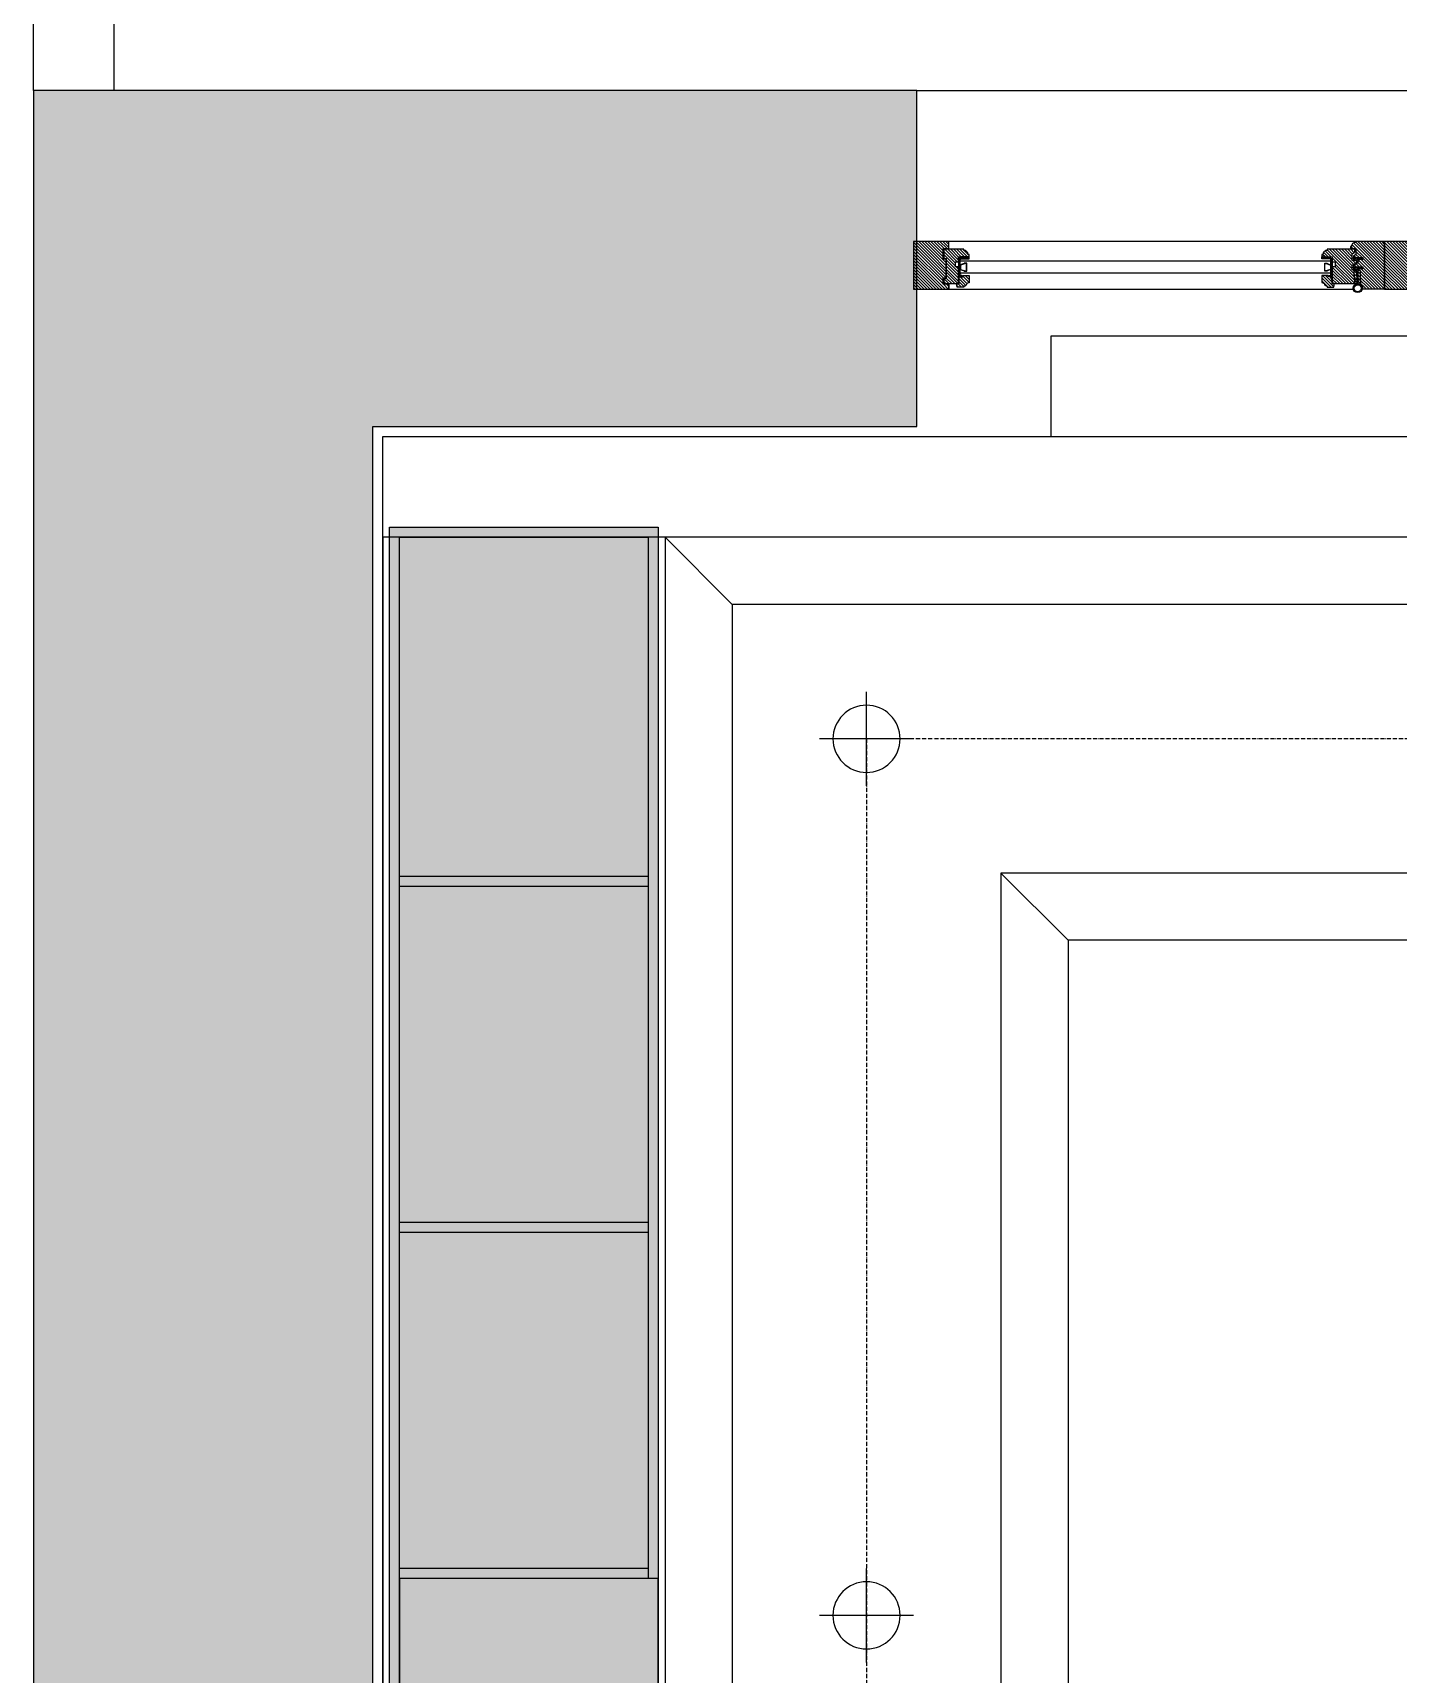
# Model space of a CAD drawing. Header units: millimetres. Extents: x 10553 to 38258, y 46576 to 64025.
# Drawn here: x 25962 to 27994, y 56403 to 58847 of the extents above; entities that cross this region are included whole.
import ezdxf

# ---------------------------------------------------------------- set-up
doc = ezdxf.new("R2010")
doc.units = ezdxf.units.MM
doc.linetypes.add('ACAD_ISO10W100', pattern=[18, 12, -3, 0, -3])
for name, color, linetype in [('ceiling', 232, 'Continuous'), ('floor', 172, 'Continuous'), ('furn', 34, 'Continuous'), ('light', 230, 'Continuous'), ('plaster', 81, 'Continuous'), ('wall', 5, 'Continuous'), ('windows', 7, 'Continuous')]:
    doc.layers.add(name, color=color, linetype=linetype)

# ---------------------------------------------------------------- blocks, each defined once
blk = doc.blocks.new('reee554')
at = {"linetype": 'ByBlock'}
h = blk.add_hatch(color=254, dxfattribs=at)
h.paths.add_polyline_path([(0, 2265), (400, 2265), (400, -2265), (0, -2265)])
h.paths.add_polyline_path([(400, 700), (15, 700), (15, -700), (400, -700)], flags=17)
at = {"linetype": 'ByBlock', "true_color": 0xb5b5b5}
blk.add_hatch(color=253, dxfattribs=at).paths.add_polyline_path([(400, 700), (15, 700), (15, -700), (400, -700)])
at = {"layer": 'furn', "color": 34}
for p, q in [((385, 1745), (15, 1745)), ((385, 1730), (15, 1730)), ((385, 1230), (15, 1230)), ((385, 1215), (15, 1215)), ((385, 715), (15, 715)), ((400, 700), (15, 700))]:
    blk.add_line(p, q, dxfattribs=at)
for points in [[(0, 2265), (400, 2265), (400, -2265), (0, -2265)], [(400, 700), (15, 700), (15, -700), (400, -700)]]:
    blk.add_lwpolyline(points, close=True, dxfattribs=at)
blk.add_lwpolyline([(385, -700), (385, -2250), (15, -2250), (15, 2250), (385, 2250), (385, 700)], dxfattribs=at)
blk = doc.blocks.new('downlight')
at = {"color": 0}
for p, q in [((0, 10.5), (0, -10.5)), ((-10.5, 0), (10.5, 0))]:
    blk.add_line(p, q, dxfattribs=at)
blk.add_circle((0, 0), 7.5, dxfattribs=at)
blk = doc.blocks.new('Joint-K7335')
at = {"layer": 'windows', "color": 7}
for points in [[(3.9, 10.7, -0.206505), (4.5, 11.8, -0.277528), (4.6, 11.7), (4.7, 11.5, 0.626267), (5.4, 11.5, 0.131441), (5.5, 11.7), (5.5, 18, 0.509109), (4.6, 18.4, -0.294424), (2, 18.3, 0.173488), (1.3, 18.5), (0, 18.5), (0, 2.1, 0.415334), (1.2, 0.9, 0.048115), (1.5, 0.9, 0.113375), (1.5, 1), (4, 2.8, 0.235966), (4, 2.9), (4, 3.3, 0.247659), (4, 3.4, 0.287937), (3.6, 3.4), (1.8, 2.3, -0.576722), (1.5, 2.5), (1.5, 3.3, -0.235966), (1.6, 3.5), (4, 5.3, 0.235966), (4, 5.3), (4, 5.7, 0.247659), (4, 5.8, 0.287937), (3.6, 5.8), (1.8, 4.8, -0.576722), (1.5, 5), (1.5, 6.3, -0.384094), (2.6, 7.5, -0.021813), (2.7, 7.5), (6.5, 7.5), (6.5, 7.6, 0.333043), (5.7, 8.5, -0.293245), (5.3, 8.9, 0.008528), (5.2, 9.3, 0.265517), (5, 9.5, 0.023748), (4.8, 9.5, -0.356149), (3.9, 10.7, -0.356149)], [(3.2, 10.8, 0.355005), (4.6, 8.8, -0.567624), (4.7, 8.8, -0.24708), (4.4, 8.7), (2.2, 9, -0.351704), (1.2, 10.1), (1.2, 12.9, -0.414214), (1.5, 13.2), (1.6, 13.2, 0.277073), (1.9, 13.4), (3.7, 16.8, -0.041112), (3.8, 17), (4.1, 17.7, -0.50666), (4.6, 17.7, -0.2771), (4.6, 17.5), (4.6, 13.3, 0.213422), (4.7, 13.1, -0.886227), (4.4, 12.6, 0.250571), (3.2, 10.8)]]:
    blk.add_lwpolyline(points, format="xyb", dxfattribs=at)
blk.add_lwpolyline([(1.6, 17.8, 0.632714), (1, 17.6), (1, 14.2, 0.78091), (1.6, 14.1), (3.2, 17.1, -0.117333), (3.3, 17.2, 1.218085), (3, 17.5, -0.285776), (2.7, 17.3, -0.145588)], format="xyb", close=True, dxfattribs=at)

msp = doc.modelspace()

# ---------------------------------------------------------------- hatches: boundary and pattern name
at = {"layer": 'wall', "true_color": 0x6e6e6e}
h = msp.add_hatch(color=8, dxfattribs=at)
h.paths.add_polyline_path([(27277.6, 58760.5), (25962.6, 58760.5), (25962.6, 51320.5), (26462.6, 51320.5), (26462.6, 53150.5), (27277.6, 53150.5), (27277.6, 53560.5), (26467.6, 53560.5), (26467.6, 58260.5), (27277.6, 58260.5)])
h.paths.add_polyline_path([(32122.6, 58760.5), (30077.6, 58760.5), (30077.6, 58260.5), (32122.6, 58260.5)])
h.paths.add_polyline_path([(35517.6, 58760.5), (33582.6, 58760.5), (33582.6, 58260.5), (35517.6, 58260.5)])
h.paths.add_polyline_path([(37317.6, 58760.5), (38257.6, 58760.5), (38257.6, 52285.5), (37737.6, 52285.5), (37737.6, 53175.5), (34667.6, 53175.5), (34667.6, 53575.5), (34917.6, 53575.5), (34917.6, 53560.5), (37717.6, 53560.5), (37717.6, 58260.5), (37317.6, 58260.5)])
h.paths.add_polyline_path([(28207.6, 53560.5), (30372.6, 53560.5), (30372.6, 53575.5), (33737.6, 53575.5), (33737.6, 53175.5), (29462.6, 53175.5), (29462.6, 52970.5), (29062.6, 52970.5), (29062.6, 53150.5), (28207.6, 53150.5)])
h.paths.add_polyline_path([(26462.6, 49820.5), (25961.6, 49820.5), (25961.6, 47460.5), (30397.6, 47460.5), (30397.6, 47945.5), (29462.6, 47945.5), (29462.6, 51975.5), (29062.6, 51975.5), (29062.6, 47960.5), (26462.6, 47960.5)])
h.paths.add_polyline_path([(37752.6, 49405.5), (38257.6, 49405.5), (38257.6, 47460.5), (32187.6, 47460.5), (32187.6, 47945.5), (32462.6, 47945.5), (32562.6, 47945.5), (32562.6, 47985.5), (37752.6, 47985.5)])
h.paths.add_polyline_path([(38257.6, 51300.5), (37737.6, 51300.5), (37737.6, 51140.5), (37752.6, 51140.5), (37752.6, 50890.5), (38257.6, 50890.5)])
h.paths.add_polyline_path([(36902, 53269.6), (36902, 53466.2), (36460.9, 53466.2), (36460.9, 53269.6)], flags=16)
h.paths.add_polyline_path([(36358.6, 53269.6), (36358.6, 53466.2), (35917.6, 53466.2), (35917.6, 53269.6)], flags=16)
at = {"layer": 'windows'}
h = msp.add_hatch(dxfattribs=at)
h.set_pattern_fill('ANSI31', color=4, angle=-90, style=0)
h.set_pattern_definition([(135, (151257.3885, 51383.018), (2.24506403, 2.24506403), [])])
edge = h.paths.add_edge_path()
edge.add_line((27339.7, 58513), (27355.1, 58513))
edge.add_line((27355.1, 58513), (27355.1, 58516.7))
edge.add_line((27355.1, 58516.7), (27353.6, 58516.7))
edge.add_arc((27347.6, 58516.7), 6, 360, 450)
edge.add_line((27347.6, 58522.7), (27347.6, 58524.2))
edge.add_line((27347.6, 58524.2), (27317.6, 58524.2))
edge.add_line((27317.6, 58524.2), (27317.6, 58510.7))
edge.add_line((27317.6, 58510.7), (27321.3, 58510.7))
edge.add_line((27321.3, 58510.7), (27321.3, 58480.7))
edge.add_line((27321.3, 58480.7), (27317.6, 58480.7))
edge.add_line((27317.6, 58480.7), (27317.6, 58473.2))
edge.add_line((27317.6, 58473.2), (27339.7, 58473.2))
edge.add_line((27339.7, 58473.2), (27339.7, 58498))
edge.add_line((27339.7, 58498), (27335.2, 58498))
edge.add_line((27335.2, 58498), (27335.2, 58505.5))
edge.add_line((27335.2, 58505.5), (27339.7, 58505.5))
edge.add_line((27339.7, 58505.5), (27339.7, 58513))
h.paths.add_polyline_path([(27325.1, 58525.2), (27325.1, 58536), (27272.6, 58536), (27272.6, 58465), (27325.1, 58465), (27325.1, 58472.2), (27316.6, 58472.2), (27316.6, 58481.7), (27321.3, 58481.7), (27321.3, 58509.7), (27316.6, 58509.7), (27316.6, 58525.2)])
edge = h.paths.add_edge_path()
edge.add_line((27340.5, 58483.5), (27345.7, 58483.5))
edge.add_line((27345.7, 58483.5), (27345.7, 58485))
edge.add_line((27345.7, 58485), (27355.1, 58485))
edge.add_line((27355.1, 58485), (27355.1, 58474.5))
edge.add_arc((27355, 58470.6), 3.87, 88.7048, 161.2792)
edge.add_arc((27347.7, 58473.1), 3.87, 268.7048, 341.2792, ccw=False)
edge.add_line((27347.6, 58469.3), (27347.6, 58468))
edge.add_line((27347.6, 58468), (27337.3, 58468))
edge.add_line((27337.3, 58468), (27336.3, 58473))
edge.add_line((27336.3, 58473), (27340.5, 58473))
edge.add_line((27340.5, 58473), (27340.5, 58483.5))
h = msp.add_hatch(dxfattribs=at)
h.set_pattern_fill('ANSI31', color=4, angle=-90, style=0)
h.set_pattern_definition([(135, (150986.1385, 51383.018), (2.24506403, 2.24506403), [])])
edge = h.paths.add_edge_path()
edge.add_line((27931.8, 58507.7), (27925.5, 58507.7))
edge.add_line((27925.5, 58507.7), (27925.5, 58517.5))
edge.add_line((27925.5, 58517.5), (27928.5, 58519.2))
edge.add_arc((27927.7, 58520.5), 1.5, 300.1137, 360)
edge.add_line((27929.2, 58520.5), (27929.2, 58523.9))
edge.add_line((27929.2, 58523.9), (27928.8, 58524.2))
edge.add_line((27928.8, 58524.2), (27888, 58524.2))
edge.add_line((27888, 58524.2), (27888, 58522.7))
edge.add_arc((27888, 58516.7), 6, 90, 180)
edge.add_line((27882, 58516.7), (27880.5, 58516.7))
edge.add_line((27880.5, 58516.7), (27880.5, 58513))
edge.add_line((27880.5, 58513), (27895.8, 58513))
edge.add_line((27895.8, 58513), (27895.8, 58505.5))
edge.add_line((27895.8, 58505.5), (27900.3, 58505.5))
edge.add_line((27900.3, 58505.5), (27900.3, 58498))
edge.add_line((27900.3, 58498), (27895.8, 58498))
edge.add_line((27895.8, 58498), (27895.8, 58473.2))
edge.add_line((27895.8, 58473.2), (27932.6, 58473.2))
edge.add_line((27932.6, 58473.2), (27933, 58473.6))
edge.add_line((27933, 58473.6), (27932.4, 58493.5))
edge.add_line((27932.4, 58493.5), (27932, 58493.9))
edge.add_line((27932, 58493.9), (27925.5, 58493.9))
edge.add_line((27925.5, 58493.9), (27925.5, 58500.6))
edge.add_line((27925.5, 58500.6), (27932.2, 58504.7))
edge.add_line((27932.2, 58504.7), (27932.2, 58507.4))
edge.add_line((27932.2, 58507.4), (27931.8, 58507.7))
edge = h.paths.add_edge_path()
edge.add_line((27895.1, 58483.7), (27889.8, 58483.7))
edge.add_line((27889.8, 58483.7), (27889.8, 58485.2))
edge.add_line((27889.8, 58485.2), (27880.5, 58485.2))
edge.add_line((27880.5, 58485.2), (27880.5, 58474.7))
edge.add_arc((27880.5, 58470.9), 3.87, 18.7208, 91.2952, ccw=False)
edge.add_arc((27887.9, 58473.3), 3.87, 198.7208, 271.2952)
edge.add_line((27888, 58469.5), (27888, 58468))
edge.add_line((27888, 58468), (27898.3, 58468))
edge.add_line((27898.3, 58468), (27899.2, 58473.2))
edge.add_line((27899.2, 58473.2), (27895.5, 58473.2))
edge.add_line((27895.5, 58473.2), (27895.1, 58483.7))
edge = h.paths.add_edge_path()
edge.add_line((27934.1, 58492.5), (27934.1, 58473.2))
edge.add_arc((27934.1, 58466.5), 6.75, 0, 90, ccw=False)
edge.add_line((27940.8, 58466.5), (27940.8, 58465.5))
edge.add_line((27940.8, 58465.5), (27973.8, 58465.5))
edge.add_line((27973.8, 58465.5), (27973.8, 58536))
edge.add_line((27973.8, 58536), (27930.3, 58536))
edge.add_line((27930.3, 58536), (27930.3, 58534.5))
edge.add_arc((27930.3, 58528.5), 6, 90, 180)
edge.add_line((27924.3, 58528.5), (27922.8, 58528.5))
edge.add_line((27922.8, 58528.5), (27922.8, 58525.4))
edge.add_line((27922.8, 58525.4), (27931.1, 58525.4))
edge.add_line((27931.1, 58525.4), (27931.1, 58516.4))
edge.add_line((27931.1, 58516.4), (27927.3, 58514.1))
edge.add_line((27927.3, 58514.1), (27927.3, 58512.2))
edge.add_line((27927.3, 58512.2), (27927.7, 58511.9))
edge.add_line((27927.7, 58511.9), (27941.2, 58511.9))
edge.add_line((27941.2, 58511.9), (27941.2, 58508.9))
edge.add_line((27941.2, 58508.9), (27935.6, 58508.9))
edge.add_line((27935.6, 58508.9), (27935.6, 58506.4))
edge.add_line((27935.6, 58506.4), (27934.1, 58506.4))
edge.add_line((27934.1, 58506.4), (27934.1, 58504.3))
edge.add_line((27934.1, 58504.3), (27927.3, 58500.2))
edge.add_line((27927.3, 58500.2), (27927.3, 58498.4))
edge.add_line((27927.3, 58498.4), (27927.7, 58498))
edge.add_line((27927.7, 58498), (27941.2, 58498))
edge.add_line((27941.2, 58498), (27941.2, 58495))
edge.add_line((27941.2, 58495), (27935.6, 58495))
edge.add_line((27935.6, 58495), (27935.6, 58492.5))
h = msp.add_hatch(dxfattribs=at)
h.set_pattern_fill('ANSI31', color=4, angle=-90, style=0)
h.set_pattern_definition([(135, (151958.6385, 51382.7554), (2.24506403, 2.24506403), [])])
edge = h.paths.add_edge_path()
edge.add_line((28041, 58512.7), (28056.3, 58512.7))
edge.add_line((28056.3, 58512.7), (28056.3, 58516.5))
edge.add_line((28056.3, 58516.5), (28054.8, 58516.5))
edge.add_arc((28048.8, 58516.5), 6, 360, 450)
edge.add_line((28048.8, 58522.5), (28048.8, 58524))
edge.add_line((28048.8, 58524), (28018.8, 58524))
edge.add_line((28018.8, 58524), (28018.8, 58510.5))
edge.add_line((28018.8, 58510.5), (28022.6, 58510.5))
edge.add_line((28022.6, 58510.5), (28022.6, 58480.5))
edge.add_line((28022.6, 58480.5), (28018.8, 58480.5))
edge.add_line((28018.8, 58480.5), (28018.8, 58473))
edge.add_line((28018.8, 58473), (28041, 58473))
edge.add_line((28041, 58473), (28041, 58497.7))
edge.add_line((28041, 58497.7), (28036.5, 58497.7))
edge.add_line((28036.5, 58497.7), (28036.5, 58505.2))
edge.add_line((28036.5, 58505.2), (28041, 58505.2))
edge.add_line((28041, 58505.2), (28041, 58512.7))
h.paths.add_polyline_path([(28026.3, 58525), (28026.3, 58535.7), (27973.8, 58535.7), (27973.8, 58464.7), (28026.3, 58464.7), (28026.3, 58472), (28017.8, 58472), (28017.8, 58481.5), (28022.6, 58481.5), (28022.6, 58509.5), (28017.8, 58509.5), (28017.8, 58525)])
edge = h.paths.add_edge_path()
edge.add_line((28041.7, 58483.2), (28047, 58483.2))
edge.add_line((28047, 58483.2), (28047, 58484.7))
edge.add_line((28047, 58484.7), (28056.3, 58484.7))
edge.add_line((28056.3, 58484.7), (28056.3, 58474.2))
edge.add_arc((28056.2, 58470.4), 3.87, 88.7048, 161.2792)
edge.add_arc((28048.9, 58472.9), 3.87, 268.7048, 341.2792, ccw=False)
edge.add_line((28048.8, 58469), (28048.8, 58467.7))
edge.add_line((28048.8, 58467.7), (28038.5, 58467.7))
edge.add_line((28038.5, 58467.7), (28037.6, 58472.7))
edge.add_line((28037.6, 58472.7), (28041.7, 58472.7))
edge.add_line((28041.7, 58472.7), (28041.7, 58483.2))
at = {"layer": 'windows', "ltscale": 10}
h = msp.add_hatch(dxfattribs=at)
h.set_pattern_fill('BRASS', color=4, scale=0.225, angle=-135, style=0)
h.set_pattern_definition([(315, (25342.8087, 57908.7908), (1.0102788, 1.0102788), []), (315, (25343.3138, 57909.296), (1.0102788, 1.0102788), [0.714375, -0.3571875])])
h.paths.add_polyline_path([(27343.1, 58513), (27343.1, 58510), (27352.1, 58510), (27352.1, 58513)])
h = msp.add_hatch(dxfattribs=at)
h.set_pattern_fill('ANGLE', color=4, scale=0.1125, angle=-135, style=0)
h.set_pattern_definition([(315, (25342.8087, 57908.7908), (0.55565335, 0.55565335), [0.5715, -0.2143125]), (45, (25342.8087, 57908.7908), (-0.55565335, 0.55565335), [0.5715, -0.2143125])])
h.paths.add_polyline_path([(27352.1, 58513), (27352.1, 58510), (27355.1, 58510), (27355.1, 58513)])
h = msp.add_hatch(dxfattribs=at)
h.set_pattern_fill('ANGLE', color=4, scale=0.1125, angle=-135, style=0)
h.set_pattern_definition([(225, (29892.7366, 57908.7908), (-0.55565335, 0.55565335), [0.5715, -0.2143125]), (135, (29892.7366, 57908.7908), (0.55565335, 0.55565335), [0.5715, -0.2143125])])
h.paths.add_polyline_path([(27883.5, 58513), (27883.5, 58510), (27880.5, 58510), (27880.5, 58513)])
h = msp.add_hatch(dxfattribs=at)
h.set_pattern_fill('BRASS', color=4, scale=0.225, angle=-135, style=0)
h.set_pattern_definition([(225, (29892.7366, 57908.7908), (-1.0102788, 1.0102788), []), (225, (29892.2314, 57909.296), (-1.0102788, 1.0102788), [0.714375, -0.3571875])])
h.paths.add_polyline_path([(27892.5, 58513), (27892.5, 58510), (27883.5, 58510), (27883.5, 58513)])
h = msp.add_hatch(dxfattribs=at)
h.set_pattern_fill('ANGLE', color=4, scale=0.1125, angle=-135, style=0)
h.set_pattern_definition([(315, (25342.8087, 57899.0408), (0.55565335, 0.55565335), [0.5715, -0.2143125]), (45, (25342.8087, 57899.0408), (-0.55565335, 0.55565335), [0.5715, -0.2143125])])
edge = h.paths.add_edge_path()
edge.add_line((27339.7, 58485.2), (27342, 58485.2))
edge.add_line((27342, 58485.2), (27342, 58486.7))
edge.add_arc((27340.8, 58486.4), 1.16, 14.793, 165.207)
edge.add_line((27339.7, 58486.7), (27339.7, 58485.2))
h = msp.add_hatch(dxfattribs=at)
h.set_pattern_fill('ANGLE', color=4, scale=0.1125, angle=-135, style=0)
h.set_pattern_definition([(315, (25338.6837, 57899.0408), (0.55565335, 0.55565335), [0.5715, -0.2143125]), (45, (25338.6837, 57899.0408), (-0.55565335, 0.55565335), [0.5715, -0.2143125])])
edge = h.paths.add_edge_path()
edge.add_line((27340.1, 58483.7), (27344.6, 58483.7))
edge.add_arc((27344, 58484.5), 0.938, 306.8699, 413.1301)
edge.add_line((27344.6, 58485.2), (27340.1, 58485.2))
edge.add_arc((27340.6, 58484.5), 0.926, 125.8841, 234.1159)
h = msp.add_hatch(dxfattribs=at)
h.set_pattern_fill('ANGLE', color=4, scale=0.1125, angle=-135, style=0)
h.set_pattern_definition([(225, (29896.8616, 57899.0408), (-0.55565335, 0.55565335), [0.5715, -0.2143125]), (135, (29896.8616, 57899.0408), (0.55565335, 0.55565335), [0.5715, -0.2143125])])
edge = h.paths.add_edge_path()
edge.add_line((27895.5, 58483.7), (27891, 58483.7))
edge.add_arc((27891.5, 58484.5), 0.938, 126.8699, 233.1301, ccw=False)
edge.add_line((27891, 58485.2), (27895.5, 58485.2))
edge.add_arc((27894.9, 58484.5), 0.926, -54.1159, 54.1159, ccw=False)
h = msp.add_hatch(dxfattribs=at)
h.set_pattern_fill('ANGLE', color=4, scale=0.1125, angle=-135, style=0)
h.set_pattern_definition([(225, (29892.7366, 57899.0408), (-0.55565335, 0.55565335), [0.5715, -0.2143125]), (135, (29892.7366, 57899.0408), (0.55565335, 0.55565335), [0.5715, -0.2143125])])
edge = h.paths.add_edge_path()
edge.add_line((27895.8, 58485.2), (27893.6, 58485.2))
edge.add_line((27893.6, 58485.2), (27893.6, 58486.7))
edge.add_arc((27894.7, 58486.4), 1.16, 14.793, 165.207, ccw=False)
edge.add_line((27895.8, 58486.7), (27895.8, 58485.2))

# ---------------------------------------------------------------- linework, layer by layer
for points in [[(25962.6, 58760.5), (25962.6, 61825.5)], [(26082.6, 58760.5), (26082.6, 60205.5)]]:
    msp.add_lwpolyline(points)
at = {"layer": 'ceiling', "linetype": 'ByBlock'}
for p, q in [((27002.6, 57995.5), (26902.6, 58095.5)), ((26902.6, 58095.5), (26902.6, 53575.5)), ((27402.6, 57595.5), (27502.6, 57495.5))]:
    msp.add_line(p, q, dxfattribs=at)
msp.add_lwpolyline([(26482.6, 58245.5), (30257.6, 58245.5), (30257.6, 58095.5), (26482.6, 58095.5), (26482.6, 58245.5)], dxfattribs=at)
for points in [[(30257.6, 58095.5), (26482.6, 58095.5), (26482.6, 53575.5), (30257.6, 53575.5)], [(27002.6, 53675.5), (30157.6, 53675.5), (30157.6, 57995.5), (27002.6, 57995.5)], [(27402.6, 54075.5), (29757.6, 54075.5), (29757.6, 57595.5), (27402.6, 57595.5)]]:
    msp.add_lwpolyline(points, close=True, dxfattribs=at)
at = {"layer": 'ceiling', "color": 233}
msp.add_lwpolyline([(27502.6, 54175.5), (29657.6, 54175.5), (29657.6, 57495.5), (27502.6, 57495.5)], close=True, dxfattribs=at)
at = {"layer": 'floor', "linetype": 'ByBlock'}
msp.add_lwpolyline([(26482.6, 58245.5), (27477.6, 58245.5), (27477.6, 58395.5), (29877.6, 58395.5), (29877.6, 58245.5), (30257.6, 58245.5), (30257.6, 53575.5), (28187.6, 53575.5), (28187.6, 53460.5), (27292.6, 53460.5), (27292.6, 53575.5), (26482.6, 53575.5), (26482.6, 58245.5)], dxfattribs=at)
at = {"layer": 'light', "color": 8, "linetype": 'ACAD_ISO10W100', "ltscale": 0.5}
msp.add_lwpolyline([(27202.6, 53875.5), (29957.6, 53875.5), (29957.6, 57795.5), (27202.6, 57795.5)], close=True, dxfattribs=at)
at = {"layer": 'plaster', "linetype": 'Continuous', "lineweight": 0, "flags": 128}
for points in [[(26482.6, 58245.5), (27477.6, 58245.5), (27477.6, 58395.5), (29877.6, 58395.5), (29877.6, 58245.5), (30272.6, 58245.5)], [(26482.6, 58245.5), (26482.6, 53575.5)]]:
    msp.add_lwpolyline(points, dxfattribs=at)
at = {"layer": 'wall', "color": 4, "linetype": 'ByBlock'}
msp.add_line((27277.6, 58760.5), (30077.6, 58760.5), dxfattribs=at)
at = {"layer": 'wall'}
msp.add_lwpolyline([(27277.6, 58760.5), (25962.6, 58760.5), (25962.6, 51320.5), (26462.6, 51320.5), (26462.6, 53150.5), (27277.6, 53150.5), (27277.6, 53560.5), (26467.6, 53560.5), (26467.6, 58260.5), (27277.6, 58260.5), (27277.6, 58760.5)], dxfattribs=at)
at = {"layer": 'windows', "color": 8}
for p, q in [((27930.3, 58536), (27325.1, 58536)), ((27325.1, 58465), (27927.3, 58465))]:
    msp.add_line(p, q, dxfattribs=at)
at = {"layer": 'windows'}
for p, q in [((27317.6, 58510.7), (27321.3, 58510.7)), ((27342, 58485.2), (27342, 58510)), ((27935.6, 58492.5), (27934.1, 58492.5)), ((27325.1, 58473.2), (27325.1, 58465))]:
    msp.add_line(p, q, dxfattribs=at)
at = {"layer": 'windows', "color": 4, "ltscale": 10}
for p, q in [((27342, 58510.7), (27339.7, 58487.5)), ((27339.7, 58510.7), (27342, 58487.5)), ((27895.8, 58510.7), (27893.6, 58487.5)), ((27893.6, 58510.7), (27895.8, 58487.5)), ((27893.6, 58485.2), (27893.6, 58510)), ((27929, 58478.8), (27929.3, 58471.9)), ((27937.8, 58479), (27937.8, 58472.1))]:
    msp.add_line(p, q, dxfattribs=at)
at = {"layer": 'windows', "color": 7}
for p, q in [((27893.6, 58506.7), (27342, 58506.7)), ((27893.6, 58488.5), (27342, 58488.5))]:
    msp.add_line(p, q, dxfattribs=at)
for points in [[(27325.1, 58525.2), (27325.1, 58536), (27272.6, 58536), (27272.6, 58465), (27325.1, 58465), (27325.1, 58472.2), (27316.6, 58472.2), (27316.6, 58481.7), (27321.3, 58481.7), (27321.3, 58509.7), (27316.6, 58509.7), (27316.6, 58525.2), (27325.1, 58525.2)], [(28026.3, 58525), (28026.3, 58535.7), (27973.8, 58535.7), (27973.8, 58464.7), (28026.3, 58464.7), (28026.3, 58472), (28017.8, 58472), (28017.8, 58481.5), (28022.6, 58481.5), (28022.6, 58509.5), (28017.8, 58509.5), (28017.8, 58525), (28026.3, 58525)]]:
    msp.add_lwpolyline(points, dxfattribs=at)
for points in [[(27339.7, 58513), (27355.1, 58513), (27355.1, 58516.7), (27353.6, 58516.7, 0.414214), (27347.6, 58522.7), (27347.6, 58524.2), (27317.6, 58524.2), (27317.6, 58510.7), (27321.3, 58510.7), (27321.3, 58480.7), (27317.6, 58480.7), (27317.6, 58473.2), (27339.7, 58473.2), (27339.7, 58498), (27335.2, 58498), (27335.2, 58505.5), (27339.7, 58505.5), (27339.7, 58513)], [(27934.1, 58492.5), (27934.1, 58473.2, -0.414214), (27940.8, 58466.5), (27940.8, 58465.5), (27973.8, 58465.5), (27973.8, 58536), (27930.3, 58536), (27930.3, 58534.5, 0.414214), (27924.3, 58528.5), (27922.8, 58528.5), (27922.8, 58525.4), (27931.1, 58525.4), (27931.1, 58516.4), (27927.3, 58514.1), (27927.3, 58512.2), (27927.7, 58511.9), (27941.2, 58511.9), (27941.2, 58508.9), (27935.6, 58508.9), (27935.6, 58506.4), (27934.1, 58506.4), (27934.1, 58504.3), (27927.3, 58500.2), (27927.3, 58498.4), (27927.7, 58498), (27941.2, 58498), (27941.2, 58495), (27935.6, 58495), (27935.6, 58492.5)]]:
    msp.add_lwpolyline(points, format="xyb", dxfattribs=at)
for points in [[(27931.8, 58507.7), (27925.5, 58507.7), (27925.5, 58517.5), (27928.5, 58519.2, 0.267417), (27929.2, 58520.5), (27929.2, 58523.9), (27928.8, 58524.2), (27888, 58524.2), (27888, 58522.7, 0.414214), (27882, 58516.7), (27880.5, 58516.7), (27880.5, 58513), (27895.8, 58513), (27895.8, 58505.5), (27900.3, 58505.5), (27900.3, 58498), (27895.8, 58498), (27895.8, 58473.2), (27932.6, 58473.2), (27933, 58473.6), (27932.4, 58493.5), (27932, 58493.9), (27925.5, 58493.9), (27925.5, 58500.6), (27932.2, 58504.7), (27932.2, 58507.4)], [(27340.5, 58483.5), (27345.7, 58483.5), (27345.7, 58485), (27355.1, 58485), (27355.1, 58474.5, 0.327693), (27351.3, 58471.9, -0.327693), (27347.6, 58469.3), (27347.6, 58468), (27337.3, 58468), (27336.3, 58473), (27340.5, 58473), (27340.5, 58483.5)], [(27895.1, 58483.7), (27889.8, 58483.7), (27889.8, 58485.2), (27880.5, 58485.2), (27880.5, 58474.7, -0.327693), (27884.2, 58472.1, 0.327693), (27888, 58469.5), (27888, 58468), (27898.3, 58468), (27899.2, 58473.2), (27895.5, 58473.2), (27895.1, 58483.7)]]:
    msp.add_lwpolyline(points, format="xyb", close=True, dxfattribs=at)
at = {"layer": 'windows', "color": 4, "ltscale": 10}
for points in [[(27339.7, 58487.5), (27342, 58487.5), (27342, 58510.7), (27339.7, 58510.7)], [(27343.1, 58513), (27343.1, 58510), (27352.1, 58510), (27352.1, 58513)], [(27352.1, 58513), (27352.1, 58510), (27355.1, 58510), (27355.1, 58513)], [(27883.5, 58513), (27883.5, 58510), (27880.5, 58510), (27880.5, 58513)], [(27892.5, 58513), (27892.5, 58510), (27883.5, 58510), (27883.5, 58513)], [(27895.8, 58487.5), (27893.6, 58487.5), (27893.6, 58510.7), (27895.8, 58510.7)], [(27932.7, 58479), (27929, 58478.8), (27928.3, 58492.3), (27932, 58492.5)], [(27934.1, 58479), (27937.8, 58479), (27937.8, 58492.5), (27934.1, 58492.5)]]:
    msp.add_lwpolyline(points, close=True, dxfattribs=at)
at = {"layer": 'windows', "color": 7}
for points in [[(27351.7, 58491.6), (27351.7, 58503.6), (27348, 58503.6), (27348, 58502.9), (27342, 58501), (27342, 58494.2), (27348, 58492.4), (27348, 58491.6)], [(27351.3, 58492), (27351.3, 58503.2), (27348.3, 58503.2), (27348.3, 58502.6), (27342.3, 58500.8), (27342.3, 58494.4), (27348.3, 58492.6), (27348.3, 58492)], [(27884.6, 58491.6), (27884.6, 58503.6), (27888.3, 58503.6), (27888.3, 58502.9), (27893.6, 58501), (27893.6, 58494.2), (27888.3, 58492.4), (27888.3, 58491.6)], [(27885, 58492), (27885, 58503.2), (27888, 58503.2), (27888, 58502.6), (27893.2, 58500.8), (27893.2, 58494.4), (27888, 58492.6), (27888, 58492)]]:
    msp.add_lwpolyline(points, close=True, dxfattribs=at)
at = {"layer": 'windows', "color": 4, "ltscale": 10}
for points in [[(27339.7, 58485.2), (27342, 58485.2), (27342, 58486.7, 0.770201), (27339.7, 58486.7)], [(27340.1, 58483.7), (27344.6, 58483.7, 0.5), (27344.6, 58485.2), (27340.1, 58485.2, 0.5108)], [(27895.5, 58483.7), (27891, 58483.7, -0.5), (27891, 58485.2), (27895.5, 58485.2, -0.5108)], [(27895.8, 58485.2), (27893.6, 58485.2), (27893.6, 58486.7, -0.770201), (27895.8, 58486.7)]]:
    msp.add_lwpolyline(points, format="xyb", close=True, dxfattribs=at)
at = {"layer": 'windows', "color": 7}
for radius in [6.56, 5.25]:
    msp.add_circle((27933.7, 58466.3), radius, dxfattribs=at)

# ---------------------------------------------------------------- block references
at = {"layer": 'furn', "color": 1, "linetype": 'ByBlock'}
msp.add_blockref('reee554', (26492.6, 55845.5), dxfattribs=at)
at = {"layer": 'light', "color": 61, "xscale": -6.666599999996834, "yscale": 6.666599999996834, "rotation": 270}
for p in [(27202.6, 57795.5), (27202.6, 56490.5)]:
    msp.add_blockref('downlight', p, dxfattribs=at)
at = {"layer": 'windows', "color": 4, "ltscale": 10, "extrusion": (0, 0, -1), "xscale": 0.75, "yscale": 0.75, "zscale": -0.75, "rotation": 270}
for p in [(-27941.2, 58511.9), (-27941.2, 58498)]:
    msp.add_blockref('Joint-K7335', p, dxfattribs=at)

doc.saveas('drawing.dxf')
